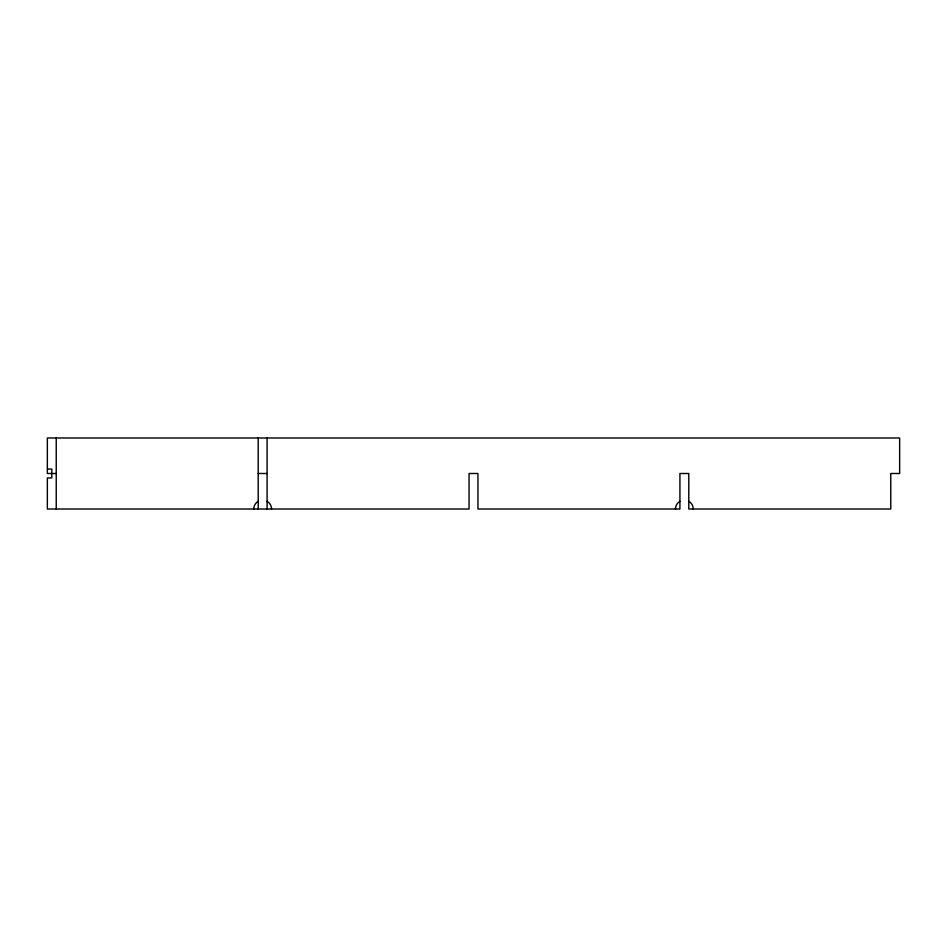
<?xml version="1.0" encoding="UTF-8"?>
<svg xmlns="http://www.w3.org/2000/svg" width="947" height="947" viewBox="0 0 947 947"><rect width="100%" height="100%" fill="white"/><g stroke="black" fill="none" stroke-linecap="round" stroke-linejoin="round"><path stroke-width="1.42" d="M679.922 501.33L678.099 502.715A8.878 8.878 0 0 0 675.483 508.977L675.483 509.013M47.35 469.061L51.789 469.061L51.789 477.939L47.35 477.939L47.35 509.013L469.061 509.013L469.061 473.5L477.939 473.5L477.939 509.013L679.922 509.013L679.922 473.5L688.8 473.5L688.789 509.013L890.772 509.013L890.772 473.5L899.65 473.5L899.65 437.988L47.35 437.988L47.35 473.5L56.228 473.5M258.211 473.5L267.09 473.5M688.789 501.33L688.824 501.342A8.878 8.878 0 0 1 692.944 506.752L693.228 509.013M267.09 437.988L267.09 509.013M258.211 437.988L258.211 509.013M56.228 437.988L56.228 509.013M253.772 509.013A8.878 8.878 0 0 1 258.211 501.318M267.09 501.318A8.878 8.878 0 0 1 271.529 509.013"/></g></svg>
